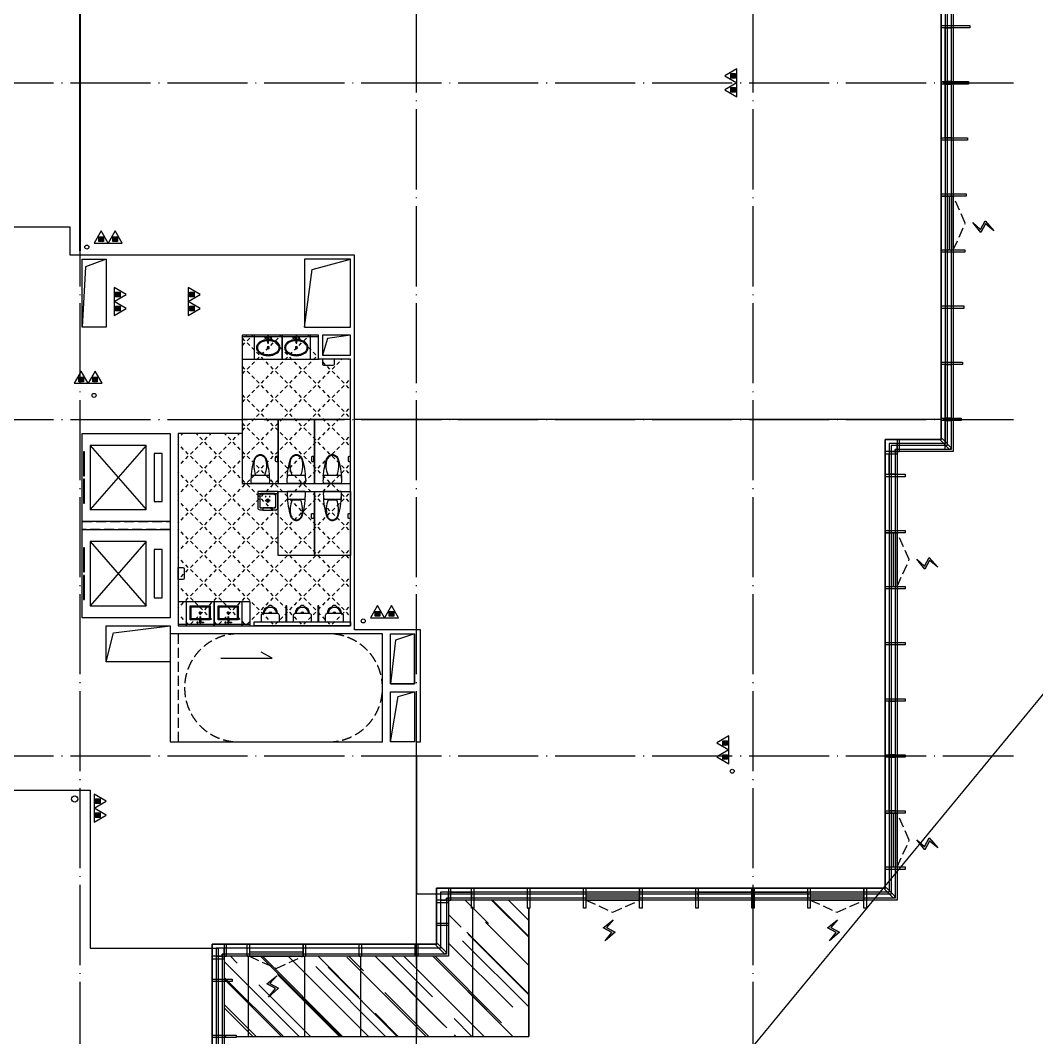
# Model space of a CAD drawing. Extents: x -292644 to 830497, y -12918 to 491457.
# Drawn here: x 23710 to 49081, y 60770 to 86159 of the extents above; entities that cross this region are included whole.
import ezdxf
from ezdxf.xclip import XClip

# ---------------------------------------------------------------- set-up
doc = ezdxf.new("R2010")
doc.units = 0
doc.header["$LTSCALE"] = 1000
doc.header["$MEASUREMENT"] = 0
for name, pattern in [('10#楼幕墙$0$DASH', [0.35, 0.25, -0.1]), ('104-10 轴网$0$DOTE', [2.4200000000000004, 2, -0.2, 0.02, -0.2]), ('CENTER2', [1.125, 0.75, -0.125, 0.125, -0.125]), ('X-104 8#10#平面_t3$0$109-34 轴网$0$L1$0$$AUDIT_BAD_LTYPE1', [0]), ('X-104 8#10#平面_t3$0$DASH', [0.35, 0.25, -0.1]), ('三跑梯-偶数F$0$DASH', [0.35, 0.25, -0.1])]:
    doc.linetypes.add(name, pattern=pattern)
doc.layers.get('0').update_dxf_attribs({"linetype": 'CONTINUOUS'})
for name, color, linetype in [('10#楼幕墙$0$04-电动窗', 1, 'CONTINUOUS'), ('10#楼幕墙$0$A-C_玻璃幕墙', 140, 'CONTINUOUS'), ('10#楼幕墙$0$A-C_窗b', 191, 'CONTINUOUS'), ('10#楼幕墙$0$A-SUR_看线', 231, 'CONTINUOUS'), ('10#楼幕墙$0$A-TECH_结构', 21, 'CONTINUOUS'), ('104-10 轴网$0$A_AXIS-轴线', 36, '104-10 轴网$0$DOTE'), ('WIRE-消防广播', 2, 'CENTER2'), ('X-104 8#10#平面_t3$0$A-C_玻璃幕墙', 140, 'CONTINUOUS'), ('X-104 8#10#平面_t3$0$A-E_楼梯', 171, 'CONTINUOUS'), ('X-104 8#10#平面_t3$0$A-E_电梯', 171, 'CONTINUOUS'), ('X-104 8#10#平面_t3$0$A-I_卫-洁具', 241, 'CONTINUOUS'), ('X-104 8#10#平面_t3$0$A-O_分水线', 127, 'CONTINUOUS'), ('X-104 8#10#平面_t3$0$A-SUR_看线', 231, 'CONTINUOUS'), ('X-104 8#10#平面_t3$0$A-TECH_结构', 21, 'CONTINUOUS'), ('X-104 8#10#平面_t3$0$EH_玻璃', 156, 'CONTINUOUS'), ('X-104 8#10#平面_t3$0$水-消火栓', 41, 'CONTINUOUS')]:
    doc.layers.add(name, color=color, linetype=linetype)
doc.layers.add('X-104 8#10#平面_t3$0$000套内', color=226, linetype='CONTINUOUS', lineweight=30, plot=False)
doc.layers.add('X-104 8#10#平面_t3$0$04-不打印_辅助线', color=165, linetype='CONTINUOUS', plot=False)
doc.layers.add('三跑梯-偶数F$0$04-不打印_辅助线', color=165, linetype='CONTINUOUS', plot=False)
doc.layers.get('X-104 8#10#平面_t3$0$A-O_分水线').off()

# ---------------------------------------------------------------- blocks, each defined once
blk = doc.blocks.new('104-10 轴网')
at = {"layer": '104-10 轴网$0$A_AXIS-轴线', "linetype": '104-10 轴网$0$DOTE'}
for p, q in [((25199.99999999992, -6500.000000000015), (25200.00000000021, 40100.00000000004)), ((33599.99999999995, -6500.000000000015), (33600.00000000021, 40100.00000000004)), ((41999.99999999995, -6500.000000000015), (42000.00000000021, 40100.00000000004)), ((-6500.000000000022, 25199.99999999999), (48500.00000000018, 25200.00000000004)), ((-6500.000000000022, 16799.99999999999), (48500.00000000018, 16800.00000000004)), ((-6500.000000000022, 8399.999999999985), (48500.00000000018, 8400.000000000044))]:
    blk.add_line(p, q, dxfattribs=at)
blk = doc.blocks.new('A-电梯2222')
for p, q in [((-599.9999999888532, 1800.000000028485), (-599.9999999888532, 2000.000000028485)), ((-599.9999999888532, 2000.000000028485), (599.999999990192, 2000.000000027969)), ((599.999999990192, 1800.000000028027), (-599.9999999888532, 1800.000000028485)), ((599.999999990192, 2000.000000027969), (599.999999990192, 1800.000000028027)), ((-800.0000000021246, 200.0000000191649), (-800.0000000016589, 1600.000000013759)), ((-800.0000000016589, 1600.000000013759), (800.0000000027649, 1600.000000013068)), ((800.0000000027649, 1600.000000013068), (-800.0000000021246, 200.0000000191649)), ((800.0000000021828, 200.0000000184664), (-800.0000000016589, 1600.000000013759)), ((800.0000000027649, 1600.000000013068), (800.0000000021828, 200.0000000184664)), ((800.0000000021828, 200.0000000184664), (-800.0000000021246, 200.0000000191649))]:
    blk.add_line(p, q)
for points in [[(-1100, 0), (1100, 0), (1100, 2200.000000000007), (-1100, 2200.000000000007)], [(-643.3333333326736, 38.08112883746799), (-643.3333333326736, 58.97966308711329), (-43.33333333267365, 58.97966308711329), (-43.33333333267365, 38.08112883746799)], [(43.33333333273185, 38.0811288371915), (43.33333333273185, 58.97966308683681), (643.3333333327319, 58.97966308683681), (643.3333333327319, 38.0811288371915)]]:
    blk.add_lwpolyline(points, close=True)
blk = doc.blocks.new('X-104 8#10#平面_t3$0$jhat')
for p, q in [((-395, -250.0000000000582), (-395, 249.9999999999418)), ((-395, 249.9999999999418), (-44.99999999994179, 249.9999999999418)), ((-219.9999999999418, 32.25599999987753), (-219.9999999999418, 5.03999999986263)), ((-124.8214514199644, 8.000000000058208), (11.68149024352897, 14.3899337601033)), ((-124.8214514199644, 7.999999999941792), (-124.8214514199644, -8.000000000058208)), ((-44.99999999994179, 249.9999999999418), (-44.99999999994179, 11.73657725605881)), ((11.68149024352897, 14.3899337601033), (11.68149024352897, -14.3899337601033)), ((-44.99999999994179, -250.0000000000582), (-395, -250.0000000000582)), ((-225.0399999999208, -1.164153218269348e-10), (-253.7679999999236, -1.164153218269348e-10)), ((-219.9999999999418, -5.040000000095461), (-219.9999999999418, -32.76000000012573)), ((-186.7359999999171, -1.164153218269348e-10), (-214.9599999999045, -1.164153218269348e-10)), ((-124.8214514199644, -8.000000000058208), (11.68149024352897, -14.3899337601033)), ((-44.99999999994179, -12.38077738613356), (-44.99999999994179, -250.0000000000582))]:
    blk.add_line(p, q)
at = {"color": 8}
blk.add_lwpolyline([(-69.99999999994179, -11.06304409715813), (-69.99999999994179, -225.0000000000582), (-370, -225.0000000000582), (-370, 224.9999999999418), (-69.99999999994179, 224.9999999999418), (-69.99999999994179, 10.56628493819153)], dxfattribs=at)
at = {"ltscale": 1000, "const_width": 0.8399999999999999}
blk.add_lwpolyline([(-219.5799999999581, 0.1399999998975545, 0.9999999999999999), (-220.4199999999255, 0.1399999998975545, 0.9999999999999999)], format="xyb", close=True, dxfattribs=at)
for points in [[(7.191454842337407, 81.35012003820157), (30, 81.35012003820157), (30, 51.35012003820157), (7.191454842337407, 51.35012003820157)], [(11.68149024352897, -21.35012003820157), (30, -21.35012003820157), (30, 21.35012003820157), (11.68149024352897, 21.35012003820157)], [(7.191454842337407, -81.35012003820157), (30, -81.35012003820157), (30, -51.35012003820157), (7.191454842337407, -51.35012003820157)]]:
    blk.add_lwpolyline(points, close=True)
blk.add_circle((-219.9999999999418, -1.164153218269348e-10), 25.2)
at = {"layer": 'X-104 8#10#平面_t3$0$04-不打印_辅助线'}
blk.add_lwpolyline([(100.0000000001164, -350), (100.0000000000582, 350), (-499.9999999999418, 350), (-499.9999999998836, -350)], close=True, dxfattribs=at)
blk = doc.blocks.new('X-104 8#10#平面_t3$0$A-toilet-F2$0$A-toilet-F3$0$xb')
for p, q in [((-228.5999999991618, 152.3999999994412), (-228.6000000010245, 9.313225746154785e-10)), ((-228.6000000010245, 9.313225746154785e-10), (228.6000000010245, -9.313225746154785e-10)), ((177.7999999998137, 203.2000000000698), (-177.7999999993481, 203.1999999994878)), ((228.6000000010245, -9.313225746154785e-10), (228.6000000005588, 152.3999999997905))]:
    blk.add_line(p, q)
for centre, radius, start, end in [((-6.349999998696148, 209.549999998766), 171.56755229355, 106.6068803142738, 182.1210963969083), ((-6.349999998696148, 209.549999998766), 146.16755229355, 87.87890362284142, 182.1210963969083), ((9.313225746154785e-10, 342.8999999993248), 63.50000000000001, 1.07073087239469, 178.9292691276053), ((6.350000001490116, 209.549999998766), 146.16755229355, 357.8789036030917, 92.12109637715858), ((6.350000001490116, 209.549999998766), 171.56755229355, 357.8789036030917, 73.39311968572625), ((-177.7999999993481, 152.3999999992084), 50.8, 90, 180), ((1.396983861923218e-09, 203.1999999987893), 38.1, 0, 180), ((177.8000000002794, 152.3999999997905), 50.8, 0, 90)]:
    blk.add_arc(centre, radius, start, end)
blk = doc.blocks.new('X-104 8#10#平面_t3$0$10#核心筒')
at = {"layer": 'X-104 8#10#平面_t3$0$A-I_卫-洁具', "ltscale": 0.1}
for points in [[(27649.99997655326, 11650.00000787919), (29449.99997655326, 11650.00000787919), (29449.99997655326, 12250.00000787919), (27649.99997655326, 12250.00000787919)], [(30364.99997656236, 11749.99999999913), (30364.99997656236, 12149.99999999913), (30334.99997656236, 12149.99999999913), (30334.99997656236, 11749.99999999913), (30364.99997656236, 11749.99999999913), (30364.99997656236, 11749.99999999913)], [(31164.99997655315, 11749.99999999919), (31164.99997655315, 12149.99999999919), (31134.99997655315, 12149.99999999919), (31134.99997655315, 11749.99999999919), (31164.99997655315, 11749.99999999919), (31164.99997655315, 11749.99999999919)]]:
    blk.add_lwpolyline(points, close=True, dxfattribs=at)
blk.add_lwpolyline([(27649.99939044413, 11679.99977302144), (27649.99939044413, 11649.99977302144), (29449.99939044425, 11649.99977302132), (29449.99939044768, 11679.99977281538), (27649.99939044413, 11679.99977302144)], dxfattribs=at)
at = {"layer": 'X-104 8#10#平面_t3$0$A-SUR_看线', "linetype": 'X-104 8#10#平面_t3$0$109-34 轴网$0$L1$0$$AUDIT_BAD_LTYPE1'}
blk.add_lwpolyline([(31949.99997657158, 11650.00000787916), (29549.99997655303, 11650.00000787919), (29549.99997655303, 11750.00000000212), (31949.99997657156, 11750.00000782145), (31949.99998203337, 11650.00000787919)], dxfattribs=at)
at = {"layer": 'X-104 8#10#平面_t3$0$A-TECH_结构', "linetype": 'X-104 8#10#平面_t3$0$DASH'}
blk.add_lwpolyline([(25249.99997655326, 14250.00000788743), (27449.99997655327, 14250.00000788743), (27449.99997655327, 14049.99998604986), (25249.99997655326, 14049.99998604986)], close=True, dxfattribs=at)
at = {"layer": 'X-104 8#10#平面_t3$0$A-E_电梯', "xscale": -1, "rotation": 270}
for p in [(25249.99997655326, 15349.99998604986), (25249.99997655326, 12949.99998604986)]:
    blk.add_blockref('A-电梯2222', p, dxfattribs=at)
at = {"layer": 'X-104 8#10#平面_t3$0$A-I_卫-洁具', "ltscale": 0.1, "rotation": 270}
for p in [(28199.99997655326, 11750.00000787919), (28899.99997655326, 11750.00000787919)]:
    blk.add_blockref('X-104 8#10#平面_t3$0$jhat', p, dxfattribs=at)
at = {"layer": 'X-104 8#10#平面_t3$0$A-I_卫-洁具', "ltscale": 0.1}
for p in [(29949.99997657157, 11749.99999999907), (30749.99997657157, 11749.99999999907), (31549.99997657157, 11749.99999999907)]:
    blk.add_blockref('X-104 8#10#平面_t3$0$A-toilet-F2$0$A-toilet-F3$0$xb', p, dxfattribs=at)
blk = doc.blocks.new('X-104 8#10#平面_t3$0$meae')
for p, q in [((-215.039999999979, 0), (-243.7679999999818, 0)), ((-210, 5.039999999979045), (-210, 32.76000000000931)), ((-176.7359999999753, 0), (-204.9599999999627, 0)), ((-99.54815868195146, 8), (21.68149024352897, 14.3899337600451)), ((-99.54815868195146, -7.999999999941792), (-99.54815868195146, 8)), ((21.68149024352897, -14.3899337601033), (21.68149024352897, 14.3899337600451)), ((-210, -32.25599999999395), (-210, -5.039999999979045)), ((-99.54815868195146, -8.000000000058208), (21.68149024352897, -14.3899337601033))]:
    blk.add_line(p, q)
at = {"const_width": 0.8399999999999999}
blk.add_lwpolyline([(-209.5800000000163, -0.1400000000139698, -0.9999999999999999), (-210.4199999999837, -0.1400000000139698, -0.9999999999999999)], format="xyb", close=True, dxfattribs=at)
for points in [[(17.19145484233741, 81.35012003820157), (40, 81.35012003820157), (39.99999999994179, 51.35012003820157), (17.1914548422792, 51.35012003820157)], [(21.68149024352897, 21.35012003820157), (40, 21.35012003820157), (40, -21.35012003820157), (21.68149024352897, -21.35012003820157)], [(17.19145484233741, -81.35012003820157), (40, -81.35012003820157), (39.99999999994179, -51.35012003820157), (17.1914548422792, -51.35012003820157)]]:
    blk.add_lwpolyline(points, close=True)
blk.add_circle((-210, 0), 25.2)
blk.add_ellipse((-210, 0), major_axis=(0, -296.8388870928175), ratio=0.6737661697857759)
at = {"color": 8}
blk.add_open_spline([(-210, -271.838887092832), (-201.6286662275088, -271.838887092832), (-193.2556980797672, -270.8834744876949), (-176.5567826171755, -267.0318226981908), (-168.2292954665609, -264.1331208487391), (-151.7464247078751, -256.3412992825033), (-143.592075161112, -251.4461166422116), (-127.6688291439204, -239.6628589069005), (-119.9016611408442, -232.7743547918508), (-105.0053654383519, -217.100718463771), (-97.87740360945463, -208.3160983382841), (-84.50442564953119, -189.0367220979533), (-78.25994529254967, -178.5426552897552), (-66.86596525227651, -156.1005802754662), (-61.71665413689334, -144.1531549534993), (-52.68240508378949, -119.1104159536771), (-48.79751711455174, -106.0155586157343), (-42.41598126577446, -79.01830609660828), (-39.91934085072717, -65.11628590768669), (-36.39207964838715, -36.86706837144447), (-35.3614577781409, -22.5202054088586), (-34.79793056182098, 6.244822261855006), (-35.26502483320655, 20.66266644134885), (-37.68259151588427, 49.19399507466005), (-39.63306519814068, 63.30715293157846), (-44.95700291811954, 90.86129060061648), (-48.33046480413759, 104.3019146881416), (-56.39392556494568, 130.1611448710319), (-61.0838973345235, 142.5793309712317), (-71.62818411248736, 166.0733063118532), (-77.48238030000357, 177.1485642623738), (-90.15903716551838, 197.6798496269621), (-96.98112566315103, 207.1352148510632), (-111.3602107425686, 224.2113378457143), (-118.9163064261083, 231.8314545630128), (-134.510733252624, 245.1036245926516), (-142.547481424408, 250.7556368449004), (-158.868371842138, 260.0530890176306), (-167.1509793659789, 263.6999722997425), (-183.7976203592261, 269.0257272459567), (-192.162095878215, 270.7072330619558), (-208.8995512870024, 272.153067119536), (-217.2755150526064, 271.9185741905239), (-234.0031495776493, 269.526916392555), (-242.3573442720808, 267.3679324407713), (-258.9526960913208, 261.0731867576833), (-267.1936322519905, 256.9349128940958), (-283.3781850557425, 246.65468100406), (-291.3201072766096, 240.5117016318836), (-306.6623222918133, 226.2813428560039), (-314.0611830068519, 218.1942343084957), (-328.0653621423407, 200.2301868745126), (-334.6699371464783, 190.353927289194), (-346.859358667396, 169.044026111078), (-352.4439172392595, 157.6110181525), (-362.4072642970132, 133.476927122334), (-366.7859668953461, 120.7763437553076), (-374.1964356524404, 94.43610308453208), (-377.2281845823745, 80.79684587812517), (-381.8495765395346, 52.93462008907227), (-383.4392193020904, 38.71199739631265), (-385.1273327118251, 10.0537408667733), (-385.225804392132, -4.381569712015335), (-383.9285565786413, -33.08909023553133), (-382.5328362500295, -47.36097819061251), (-378.2902226594742, -75.36972922243876), (-375.4433290168527, -89.10625087702647), (-368.3874579074909, -115.6863969620317), (-364.1784936326439, -128.529630749661), (-354.5335200406262, -152.9902308470919), (-349.097582319926, -164.6071133053629), (-337.1786070214584, -186.3198765731067), (-330.6958189697471, -196.415140855941), (-316.9037533847149, -214.843760280055), (-309.5951420506462, -223.1764269854757), (-294.4000191528467, -237.9131964488188), (-286.5148495539906, -244.3169298697612), (-270.41386736813, -255.1213227973203), (-262.1997869724291, -259.5227866767091), (-245.6385630253353, -266.3373192788567), (-237.2919559226721, -268.7527736420161), (-222.6272707111784, -271.2949484957498), (-216.3134306632564, -271.838887092832), (-210, -271.838887092832)], degree=3, knots=[0, 0, 0, 0, 0.1541728099079682, 0.1541728099079682, 0.3083456198159364, 0.3083456198159364, 0.4625184297239047, 0.4625184297239047, 0.6166912396318729, 0.6166912396318729, 0.7708640495398411, 0.7708640495398411, 0.9250368594478093, 0.9250368594478093, 1.079209669355778, 1.079209669355778, 1.233382479263746, 1.233382479263746, 1.387555289171714, 1.387555289171714, 1.541728099079682, 1.541728099079682, 1.69590090898765, 1.69590090898765, 1.850073718895619, 1.850073718895619, 2.004246528803587, 2.004246528803587, 2.158419338711555, 2.158419338711555, 2.312592148619523, 2.312592148619523, 2.466764958527492, 2.466764958527492, 2.62093776843546, 2.62093776843546, 2.775110578343428, 2.775110578343428, 2.929283388251396, 2.929283388251396, 3.083456198159364, 3.083456198159364, 3.237629008067333, 3.237629008067333, 3.391801817975301, 3.391801817975301, 3.545974627883269, 3.545974627883269, 3.700147437791237, 3.700147437791237, 3.854320247699206, 3.854320247699206, 4.008493057607174, 4.008493057607174, 4.162665867515142, 4.162665867515142, 4.31683867742311, 4.31683867742311, 4.471011487331078, 4.471011487331078, 4.625184297239047, 4.625184297239047, 4.779357107147015, 4.779357107147015, 4.933529917054983, 4.933529917054983, 5.087702726962951, 5.087702726962951, 5.24187553687092, 5.24187553687092, 5.396048346778888, 5.396048346778888, 5.550221156686856, 5.550221156686856, 5.704393966594824, 5.704393966594824, 5.858566776502792, 5.858566776502792, 6.012739586410761, 6.012739586410761, 6.166912396318729, 6.166912396318729, 6.283185307179586, 6.283185307179586, 6.283185307179586, 6.283185307179586], dxfattribs=at)
at = {"layer": 'X-104 8#10#平面_t3$0$04-不打印_辅助线'}
blk.add_lwpolyline([(-499.9999999998836, -349.9999999999418), (-499.9999999998836, 350.0000000000582), (100.0000000001164, 350.0000000000582), (100.0000000001164, -349.9999999999418)], close=True, dxfattribs=at)
blk = doc.blocks.new('X-104 8#10#平面_t3$0$A-toilet-F2$0$A-toilet-F3$0$$plan$00000388')
for p, q in [((-211.7636100000016, 107.6506163835302), (-211.7636100000016, -107.6506388835276)), ((-202.5, -209.53125), (-202.5, 209.53125)), ((0, -220.78125), (0, 220.78125))]:
    blk.add_line(p, q)
blk.add_lwpolyline([(-202.4999999999999, -209.5312499999999), (-151.5815775000015, -220.9312574999972), (-102.2263650000007, -226.3893074999992), (-50.17650749999908, -226.3893074999992), (8.526512829121202e-14, -220.7812499999999)])
for centre, radius, start, end in [((-595.175017904075, 0), 128.7061108459815, 159.5476091936029, 200.4523908063857), ((-562.4982811024126, -12.18639293920603), 163.5812782416205, 107.2477400730136, 159.5476091936029), ((-580.3665348804823, -1.124999869261956e-05), 128.7061108459815, 136.8542646013629, 223.1457353986371), ((-555.5449209055997, -23.26485846064998), 162.7261878014058, 104.7785650587778, 136.8542646013629), ((-70.50223739520334, -1596.893304158019), 1822.905267548176, 91.22236801686525, 107.2477400730136), ((-443.4417002224786, -448.2021481943076), 602.2018211347165, 67.37374387746667, 104.7785650587778), ((-76.17188249999913, -236.25), 463.3354349999999, 97.73994600000086, 105.8219819999994), ((-76.17188249999913, -236.25), 463.3354349999999, 80.5376779999934, 97.73994600000086), ((-562.4982811024126, 12.18639293920603), 163.5812782416205, 200.4523908063857, 252.7522599269864), ((-555.5449209055997, 23.26483596065259), 162.7261878014058, 223.1457353986371, 255.2214349412222), ((-70.50223739520334, 1596.893304158019), 1822.905267548176, 252.7522599269864, 268.7776319831348), ((-443.4417002224786, 448.2021256943101), 602.2018211347165, 255.2214349412222, 292.6262561225334)]:
    blk.add_arc(centre, radius, start, end)
blk = doc.blocks.new('X-104 8#10#平面_t3$0$hgfasg')
at = {"layer": 'X-104 8#10#平面_t3$0$04-不打印_辅助线'}
blk.add_lwpolyline([(-450, 1599.999999999709), (450, 1599.999999999651), (450, -3.492459654808044e-10), (-450, -2.91038304567337e-10)], close=True, dxfattribs=at)
at = {"rotation": 270}
blk.add_blockref('X-104 8#10#平面_t3$0$A-toilet-F2$0$A-toilet-F3$0$$plan$00000388', (0, 0), dxfattribs=at)
blk = doc.blocks.new('X-104 8#10#平面_t3$0$hgfd')
at = {"color": 8}
for p, q in [((3.335953806526959e-07, 266.5000000000036), (2.372253220528364e-07, 189.5000000000036)), ((-38.49999971458601, 228.000000048185), (38.50000028541399, 227.9999999518077))]:
    blk.add_line(p, q, dxfattribs=at)
for points in [[(250, -3.504792402964085e-07), (-249.9999999999927, 3.504792402964085e-07), (-249.9999994917889, 406.0000003504792, -0.4142135623732199), (-199.9999994292011, 456.0000002878987), (-119.9999994292084, 456.0000001877597), (-119.9999994166865, 466.000000187767), (120.0000005833208, 465.9999998122548), (120.0000005708062, 455.9999998122548), (200.000000570777, 455.9999997121158, -0.414213562372991), (250.0000005081893, 405.9999996495353)], [(175.000000062566, 49.99999974339516), (-174.9999999374049, 50.00000025659756, -0.4142135623730927), (-199.9999999061183, 75.00000028789145), (-199.9999995230974, 381.0000002878987, -0.414213562373095), (-174.9999994917962, 406.0000002565976), (175.0000005082111, 405.9999997434024, -0.4142135623731322), (200.0000004769245, 380.9999997121085), (200.0000000938744, 74.99999971210127, -0.4142135623730573)], [(250, -3.504792402964085e-07), (-249.9999999999927, 3.504792402964085e-07), (-249.9999999686988, 25.00000035048652, -0.4142135623730971), (-224.9999999373977, 50.00000031918535), (225.0000000625878, 49.99999968082193, -0.4142135623730932), (250.0000000313012, 24.99999964952804)]]:
    blk.add_lwpolyline(points, format="xyb", close=True)
blk.add_lwpolyline([(120.0000005708062, 455.9999998122548), (200.000000570777, 455.9999997121158, -0.414213562373095), (250.0000005081893, 405.9999996495353), (250, -3.504792402964085e-07), (-249.9999999999927, 3.504792402964085e-07), (-249.9999994917889, 406.0000003504792, -0.4142135623730929), (-199.9999994292011, 456.0000002878987), (-119.9999994292084, 456.0000001877597)], format="xyb")
blk.add_lwpolyline([(150.0000000876389, 69.99999977469633), (-149.9999999123756, 70.00000022531094, -0.4142135623730976), (-199.9999998497879, 120.0000002878915), (-199.9999995543913, 356.0000002878842, -0.414213562373095), (-149.9999994918035, 406.0000002253037), (150.0000005081965, 405.9999997746963, -0.414213562373095), (200.0000004456087, 355.9999997121085), (200.0000001502194, 119.9999997121231, -0.4142135623731096)], format="xyb", close=True, dxfattribs=at)
blk.add_lwpolyline([(120.0000005082184, 405.9999998122476), (-119.9999994917889, 406.0000001877524), (-119.9999994166865, 466.000000187767), (120.0000005833208, 465.9999998122548)], close=True)
for centre, radius in [((2.854139893315732e-07, 228.0000000000036), 35), ((-49.99999971457146, 228.0000000625914), 10), ((-49.99999983975431, 128.0000000625841), 10), ((50.00000028542127, 227.9999999374159), 10), ((50.00000016025297, 127.9999999374159), 10)]:
    blk.add_circle(centre, radius)
blk.add_circle((2.854139893315732e-07, 228.0000000000036), 25, dxfattribs=at)
blk = doc.blocks.new('X-104 8#10#平面_t3$0$卫生间')
at = {"layer": 'X-104 8#10#平面_t3$0$A-I_卫-洁具', "ltscale": 0.1}
blk.add_lwpolyline([(29249.99997658384, 18300.0000078821), (31149.99997658456, 18300.00000788411), (31149.99997658456, 18900.00000788411), (29249.99997658384, 18900.0000078821)], close=True, dxfattribs=at)
blk.add_lwpolyline([(29249.9999765839, 18900.00000788417), (29249.9999765839, 18870.00000788417), (31149.99997652085, 18870.00000788397), (31149.99997652428, 18900.00000788411)], dxfattribs=at)
for points in [[(31549.99997658755, 18300.00000787908), (31249.99997658755, 18300.00000787908), (31249.99997658755, 18180.00000787896, 0.414213562373095), (31279.99997658755, 18150.00000787896), (31519.99997658755, 18150.00000787896, 0.414213562373095), (31549.99997658755, 18180.00000787896)], [(27649.9999765533, 12800.00000788734), (27649.9999765533, 13100.00000788734), (27769.99997655342, 13100.00000788734, -0.414213562373095), (27799.99997655342, 13070.00000788734), (27799.99997655342, 12830.00000788734, -0.414213562373095), (27769.99997655342, 12800.00000788734)]]:
    blk.add_lwpolyline(points, format="xyb", close=True, dxfattribs=at)
at = {"layer": 'X-104 8#10#平面_t3$0$A-I_卫-洁具'}
for points in [[(30074.99997657166, 15851.95678070415), (30074.99997657168, 15771.95678070415, 0.4142135623730523), (30094.99997657168, 15751.95678070415), (30134.99997657171, 15751.95678070415), (30134.99997657169, 15871.95678070415), (30094.99997657166, 15871.95678070415, 0.4142135623731306)], [(30974.99997657155, 15851.95678070412), (30974.99997657156, 15771.95678070412, 0.4142135623730523), (30994.99997657156, 15751.95678070412), (31034.99997657159, 15751.95678070412), (31034.99997657158, 15871.95678070412), (30994.99997657155, 15871.95678070412, 0.4142135623731306)], [(31889.99997657165, 15851.95678070426), (31889.99997657166, 15771.95678070426, 0.4142135623730523), (31909.99997657166, 15751.95678070426), (31949.99997657169, 15751.95678070426), (31949.99997657168, 15871.95678070426), (31909.99997657165, 15871.95678070426, 0.4142135623731306)], [(30974.99997657155, 14348.04323506608), (30974.99997657156, 14428.04323506608, -0.4142135623730523), (30994.99997657156, 14448.04323506608), (31034.99997657159, 14448.04323506608), (31034.99997657158, 14328.04323506608), (30994.99997657155, 14328.04323506608, -0.4142135623731306)], [(31889.99997657163, 14348.04323506594), (31889.99997657166, 14428.04323506594, -0.4142135623730523), (31909.99997657166, 14448.04323506594), (31949.99997657169, 14448.04323506594), (31949.99997657166, 14328.04323506594), (31909.99997657163, 14328.04323506594, -0.4142135623731306)]]:
    blk.add_lwpolyline(points, format="xyb", close=True, dxfattribs=at)
at = {"layer": 'X-104 8#10#平面_t3$0$A-I_卫-洁具', "ltscale": 0.1, "xscale": -1}
for name, p, rotation in [('X-104 8#10#平面_t3$0$meae', (29899.9999765845, 18800.00000788434), 270), ('X-104 8#10#平面_t3$0$meae', (30599.9999765845, 18800.00000788411), 270), ('X-104 8#10#平面_t3$0$hgfd', (29884.99997657168, 15000.00000755693), 180)]:
    blk.add_blockref(name, p, dxfattribs=dict(at, rotation=rotation))
for p in [(29699.99997657168, 15200.000007897), (30599.99997657168, 15200.00000788565), (31499.99997657168, 15200.00000788539)]:
    blk.add_blockref('X-104 8#10#平面_t3$0$hgfasg', p, dxfattribs=at)
at = {"layer": 'X-104 8#10#平面_t3$0$A-I_卫-洁具', "ltscale": 0.1, "rotation": 180}
for p in [(30599.99997657168, 15000.00000789596), (31499.99997657168, 15000.00000788481)]:
    blk.add_blockref('X-104 8#10#平面_t3$0$hgfasg', p, dxfattribs=at)
blk = doc.blocks.new('X-104 8#10#平面_t3$0$uyrii7ur')
at = {"layer": 'X-104 8#10#平面_t3$0$A-TECH_结构', "linetype": 'X-104 8#10#平面_t3$0$109-34 轴网$0$L1$0$$AUDIT_BAD_LTYPE1'}
for points in [[(25249.99997658582, 20800.00000749383), (25850.00000000499, 20800.00000749383), (25850.00000000499, 19100.00000788411), (25249.99997658582, 19100.00000788411)], [(30800.00000000291, 19100.00000788414), (31949.9999765715, 19100.00000788414), (31949.9999765715, 20800.00000749389), (30800.00000000291, 20800.00000749389)], [(31249.99997658737, 18400.00000787905), (31949.99997657165, 18400.00000787905), (31949.99997657165, 18900.00000788405), (31249.99997658737, 18900.00000788405)], [(27449.9999765532, 10750.00000788458), (25849.99997655327, 10750.00000788458), (25849.99997655327, 11650.00000788731), (27449.9999765532, 11650.00000788731)], [(33549.99322787844, 10199.99893631577), (32949.99995488752, 10199.99893631577), (32949.99995488752, 11450.00000787922), (33549.99322787844, 11450.00000787922)], [(33549.99997317628, 8750.000027945673), (32949.99995863647, 8750.000027945673), (32949.99995863647, 9999.998936315766), (33549.99997317628, 9999.998936315766)], [(21649.99999999856, 7650.000007879251), (23149.99999999696, 7650.000007879251), (23149.99999999689, 8350.000000000058), (21649.99999999849, 8350.000000000058)]]:
    blk.add_lwpolyline(points, close=True, dxfattribs=at)
for points in [[(25850.00000000498, 20800.00000749383), (25335.49703044849, 20603.45774340531), (25249.99997658582, 19100.00000788411)], [(25849.99997655327, 10750.00000788458), (26036.99999999987, 11473.7839677821), (27449.99997655326, 11650.00000788731)], [(33549.99322787844, 10199.99893631577), (33549.99322787844, 11450.00000787998), (33078.99492861191, 11290.86848105729), (32949.99325937161, 10199.99893631577), (33549.99322787844, 10199.99893631577)], [(23149.99999999686, 8350.000000000058), (21746.26625576583, 8243.715887878352), (21649.99999999856, 7650.000007879251)]]:
    blk.add_lwpolyline(points, dxfattribs=at)
at = {"layer": 'X-104 8#10#平面_t3$0$A-TECH_结构'}
for points in [[(30800.00000000274, 19100.00000788414), (30994.87325166486, 20538.04205661503), (31949.9999765715, 20800.00000749389)], [(31949.99997657165, 18900.00000788405), (31380.60406085144, 18817.14181262002), (31249.99997658737, 18400.00000787905)]]:
    blk.add_lwpolyline(points, dxfattribs=at)
for points in [[(17550.00009050622, 10050.00004004798), (17550.00004707376, 8750.000050116389), (17000.00000339406, 8750.000029312563), (17181.19745823395, 9940.41740318312)], [(17550.00006878999, 8750.000036196201), (17000.00000000306, 8750.000011481054), (17000.00000000306, 10049.99993964267), (17550.00006878999, 10049.99996435782)], [(33549.99997317628, 9999.998936315766), (33549.99997317628, 8750.000027945673), (32949.99995462794, 8749.999959031004), (33137.91965881834, 9881.415826070122)]]:
    blk.add_lwpolyline(points, close=True, dxfattribs=at)
blk = doc.blocks.new('X-104 8#10#平面_t3$0$rhyseuyi')
at = {"layer": 'X-104 8#10#平面_t3$0$04-不打印_辅助线', "linetype": 'X-104 8#10#平面_t3$0$109-34 轴网$0$L1$0$$AUDIT_BAD_LTYPE1'}
h = blk.add_hatch(dxfattribs=at)
h.set_pattern_fill('虚线方格', color=256, scale=500, angle=45)
h.set_pattern_definition([(45, (28.28427124745212, 28.2842712474619), (-353.5533905932737, 353.5533905932738), [90, -75, 90, -75, 90, -80]), (135, (325.2691193458159, 381.8376618407356), (-353.5533905932738, -353.5533905932737), [90, -75, 90, -75, 90, -80])])
h.paths.add_polyline_path([(31949.99997657153, 71050.00000787932), (31949.99997657153, 77700.00000787919), (31149.99997658451, 77700.00000787919), (31149.99997652424, 78300.00000788426), (29249.99997658399, 78300.00000788436), (29249.99997657162, 75849.99999999994), (27649.9999765532, 75849.99998604551), (27649.99939044408, 71049.99977302155)])
at = {"layer": 'X-104 8#10#平面_t3$0$A-TECH_结构', "linetype": 'X-104 8#10#平面_t3$0$109-34 轴网$0$L1$0$$AUDIT_BAD_LTYPE1'}
blk.add_lwpolyline([(-500, 64499.99998456433), (-500, 54700.00000000009), (17300, 54700.00000000009), (17300, 56100.00000000009), (28500, 56100.00000000009), (28500, 63100.00000000009), (34100, 63100.00000000009), (34100, 64500.00000000009), (45299.99999999999, 64500.00000000009), (45299.99999999999, 75700.00000000009), (46699.99999999999, 75700.00000000009), (46699.99999999999, 96300.00000000009), (33100, 96300.00000000009), (33100, 93500.00000000009), (21900, 93500.00000000009), (21900, 80900.00000000009), (14900.00000000029, 80900.00000000009), (14900.00000000419, 76699.99998604327), (8900.000000004307, 76699.99998604327), (8900.000000000407, 79500.0000000001), (-3300, 79500.00000000009), (-3300, 64499.9999985063)], close=True, dxfattribs=at)
blk.add_lwpolyline([(31949.99997657153, 71050.00000787932), (31949.99997657153, 77700.00000787919), (31149.99997658451, 77700.00000787919), (31149.99997652424, 78300.00000788426), (29249.99997658399, 78300.00000788436), (29249.99997657162, 75849.99999999994), (27649.9999765532, 75849.99998604551), (27649.99939044408, 71049.99977302155), (31949.99997657153, 71050.00000787932)], dxfattribs=at)
blk = doc.blocks.new('10#楼幕墙$0$$TCHSYS$WIN2D')
for p, q in [((-0.5, 0.5), (0.5, 0.5)), ((-0.5, 0.5), (-0.4999999999999999, -0.5)), ((0.5, 0.5), (0.4999999999999998, -0.5)), ((0.5, 0.1666666666666666), (-0.5, 0.1666666666666666)), ((0.5, -0.1666666666666667), (-0.5, -0.1666666666666667)), ((-0.4999999999999999, -0.5), (0.5, -0.5))]:
    blk.add_line(p, q)
blk = doc.blocks.new('10#楼幕墙$0$开启扇')
at = {"layer": '10#楼幕墙$0$04-电动窗'}
h = blk.add_hatch(color=1, dxfattribs=at)
h.dxf.hatch_style = 1
h.paths.add_polyline_path([(680.5562354524154, 539.9632903847669), (509.7987490945379, 728.6290481947071), (726.3024437201093, 845.9672921814199), (478.2154791858056, 1065.595502953947), (646.9190324007068, 855.8806169162563), (430.4153377751354, 738.5423729295435)])
at = {"linetype": '10#楼幕墙$0$DASH'}
blk.add_lwpolyline([(0, 49.99999999714782), (670, 349.9999999971478), (1340, 49.99999999714782)], dxfattribs=at)
at = {"layer": '10#楼幕墙$0$04-电动窗', "color": 1}
blk.add_lwpolyline([(680.5562354524154, 539.9632903847669), (509.7987490945379, 728.6290481947071), (726.3024437201093, 845.9672921814199), (478.2154791858056, 1065.595502953947), (646.9190324007068, 855.8806169162563), (430.4153377751354, 738.5423729295435), (680.5562354524154, 539.9632903847669)], close=True, dxfattribs=at)
at = {"xscale": -1340, "yscale": 300, "zscale": 1340, "rotation": 180}
blk.add_blockref('10#楼幕墙$0$$TCHSYS$WIN2D', (670, -100), dxfattribs=at)
blk = doc.blocks.new('10#楼幕墙$0$A$C13E80662')
for points in [[(150.0005130732898, 150.2641038001748), (150.0005130732898, 200.2641038001238), (0.0005130732897669077, 200.2641038001238), (0.0005130732897669077, 0.2641038001238485), (150.0005130732898, 0.2641038001238485)], [(150.0005130732898, 0.2641038001747802), (200.0005130733043, 0.2641038001747802), (200.0005130733043, 150.2641038001748), (150.0005130732898, 150.2641038001748)]]:
    blk.add_lwpolyline(points)
blk = doc.blocks.new('10#楼幕墙$0$ii')
blk.add_lwpolyline([(-1339.999257087533, -5.379672802519053e-05), (0.0007429124671034515, -5.379672802519053e-05), (0.0007429124671034515, -150.000053796728), (-1339.999257087533, -150.000053796728)], close=True)
blk = doc.blocks.new('*U4754')
blk.add_lwpolyline([(509.9999999971842, 0), (0, 0), (0, 150), (509.9999999971842, 150)], close=True)
blk = doc.blocks.new('*U4755')
blk.add_lwpolyline([(719.9999999992215, 0), (0, 0), (0, 150), (719.9999999992215, 150)], close=True)
blk = doc.blocks.new('10#楼幕墙')
at = {"layer": '10#楼幕墙$0$A-C_玻璃幕墙'}
for points in [[(45600.00000000006, 64200.00000000003), (34400.00000000006, 64200.00000000003), (34400.00000000006, 62800.00000000003), (28800.00000000006, 62800.00000000003), (28800.00000000006, 55800.00000000001), (17600.00000000006, 55800.00000000001), (17600.00000000006, 54400.00000000001), (-799.9999999999418, 54400.00000000001), (-799.9999999999418, 64200.00000000003), (-3599.999999999942, 64200.00000000003), (-3599.999999999942, 79800.00000000003), (9200.000000000058, 79800.00000000003), (9200.000000000058, 77000.00000000003), (14600.00000000006, 77000.00000000003), (14600.00000000006, 81200.00000000003), (21600.00000000006, 81200.00000000003), (21600.00000000006, 93800.00000000003), (32800.00000000006, 93800.00000000003), (32800.00000000006, 96600.00000000003), (47000.00000000006, 96600.00000000003), (47000.00000000006, 75400.00000000003), (45600.00000000006, 75400.00000000003)], [(45550.00000000006, 64250.00000000003), (34350.00000000006, 64250.00000000003), (34350.00000000006, 62850.00000000003), (28750.00000000006, 62850.00000000003), (28750.00000000006, 55850.00000000001), (17550.00000000006, 55850.00000000001), (17550.00000000006, 54450.00000000001), (-749.9999999999418, 54450.00000000001), (-749.9999999999418, 64250.00000000003), (-3549.999999999942, 64250.00000000003), (-3549.999999999942, 79750.00000000003), (9150.000000000058, 79750.00000000003), (9150.000000000058, 76950.00000000003), (14650.00000000006, 76950.00000000003), (14650.00000000006, 81150.00000000003), (21650.00000000006, 81150.00000000003), (21650.00000000006, 93750.00000000003), (32850.00000000006, 93750.00000000003), (32850.00000000006, 96550.00000000003), (46950.00000000006, 96550.00000000003), (46950.00000000006, 75450.00000000003), (45550.00000000006, 75450.00000000003)], [(45400.00000000006, 64400.00000000003), (34200.00000000006, 64400.00000000003), (34200.00000000006, 63000.00000000003), (28600.00000000006, 63000.00000000003), (28600.00000000006, 56000.00000000001), (17400.00000000006, 56000.00000000001), (17400.00000000006, 54600.00000000001), (-599.9999999999418, 54600.00000000001), (-599.9999999999418, 64400.00000000003), (-3399.999999999942, 64400.00000000003), (-3399.999999999942, 79600.00000000003), (9000.000000000058, 79600.00000000003), (9000.000000000058, 76800.00000000003), (14800.00000000006, 76800.00000000003), (14800.00000000006, 81000.00000000003), (21800.00000000006, 81000.00000000003), (21800.00000000006, 93600.00000000003), (33000.00000000006, 93600.00000000003), (33000.00000000006, 96400.00000000003), (46800.00000000006, 96400.00000000003), (46800.00000000006, 75600.00000000003), (45400.00000000006, 75600.00000000003)], [(47410.00000000349, 86029.99998604335), (47410.00000000349, 85969.99998604335), (46700.00000000745, 85969.99998604335), (46700.00000000745, 86029.99998604335)], [(47380.00000000349, 84630.00000000015), (47380.00000000349, 84570.00000000015), (46700.00000000745, 84569.99998604335), (46700.00000000745, 84629.99998604335)], [(47350.00000000634, 83229.99998604335), (47350.00000000634, 83169.99998604335), (46700.00000000745, 83169.99998604335), (46700.00000000745, 83229.99998604335)], [(47320.00000000343, 81829.99998604253), (47320.00000000343, 81769.99998604253), (46700.00000000745, 81769.99998604335), (46700.00000000745, 81829.99998604335)], [(47290.00000000343, 80429.99998604335), (47290.00000000343, 80369.99998604335), (46700.00000000332, 80369.99998604335), (46700.00000000332, 80429.99998604335)], [(47260.00000000343, 79029.99998604335), (47260.00000000343, 78969.99998604335), (46700.00000000338, 78969.99998604335), (46700.00000000338, 79029.99998604335)], [(47230.00000000343, 77629.99998604335), (47230.00000000343, 77569.99998604335), (46700.00000000338, 77569.99998604335), (46700.00000000338, 77629.99998604335)], [(47200.00000000338, 76229.99998604247), (47200.00000000338, 76169.99998604247), (46700.00000000338, 76169.99998604335), (46700.00000000338, 76229.99998604335)], [(45599.99999997543, 75399.99998604323), (45659.99999997546, 75399.99998604326), (45659.99999997543, 75699.99998604326), (45599.99999997543, 75699.99998604329)], [(46678.86856790644, 75678.86856790239), (46721.29497477767, 75721.29497477357), (46950.08177134208, 75492.5081782091), (46907.65536447091, 75450.08177133792)], [(45599.99999997546, 75339.9999860432), (45599.99999997543, 75399.99998604323), (45299.99999997543, 75399.9999860432), (45299.99999997543, 75339.9999860432)], [(45799.99999997544, 74829.99998604241), (45799.99999997544, 74769.99998604241), (45299.99999997544, 74769.99998604253), (45299.99999997544, 74829.99998604253)], [(45799.99999997544, 73429.99998604241), (45799.99999997544, 73369.99998604241), (45299.99999997544, 73369.99998604253), (45299.99999997544, 73429.99998604253)], [(45799.99999997544, 72029.99998604247), (45799.99999997544, 71969.99998604247), (45299.99999997555, 71969.99998604253), (45299.99999997555, 72029.99998604253)], [(45799.99999997544, 70629.99998604253), (45799.99999997544, 70569.99998604253), (45299.99999997555, 70569.99998604253), (45299.99999997555, 70629.99998604253)], [(45799.99999997544, 69229.99998604253), (45799.99999997544, 69169.99998604253), (45299.99999997555, 69169.99998604253), (45299.99999997555, 69229.99998604253)], [(45799.99999997544, 67829.99998604253), (45799.99999997544, 67769.99998604253), (45299.99999997555, 67769.99998604253), (45299.99999997555, 67829.99998604253)], [(45799.99999997538, 66429.99998604253), (45799.99999997538, 66369.99998604253), (45299.99999997544, 66369.99998604253), (45299.99999997544, 66429.99998604253)], [(45799.99999997544, 65029.99998604253), (45799.99999997544, 64969.99998604253), (45299.99999997555, 64969.99998604253), (45299.99999997555, 65029.99998604253)], [(45799.99999997538, 65029.99998604253), (45799.99999997538, 64969.99998604253), (45299.99999997544, 64969.99998604253), (45299.99999997544, 65029.99998604253)], [(34400.00000000005, 64200.00000000003), (34460.00000000008, 64200.00000000006), (34460.00000000005, 64500.00000000006), (34400.00000000005, 64500.00000000009)], [(34970.00000000338, 64499.99998604678), (35030.00000000338, 64499.99998604678), (35030.00000000215, 63999.99998601023), (34970.00000000215, 63999.99998601023)], [(36370.0000000046, 64499.99998604678), (36430.0000000046, 64499.99998604678), (36430.00000000466, 63999.99998601023), (36370.00000000466, 63999.99998601023)], [(37770.0000000046, 64499.99998604678), (37830.0000000046, 64499.99998604678), (37830.00000000338, 63999.99998601023), (37770.00000000338, 63999.99998601023)], [(39170.0000000046, 64499.99998604678), (39230.0000000046, 64499.99998604678), (39230.00000000338, 63999.99998601023), (39170.00000000338, 63999.99998601023)], [(40570.0000000046, 64499.99998604678), (40630.0000000046, 64499.99998604678), (40630.00000000338, 63999.99998601023), (40570.00000000338, 63999.99998601023)], [(41970.0000000046, 64499.99998604678), (42030.0000000046, 64499.99998604678), (42030.00000000338, 63999.99998601023), (41970.00000000338, 63999.99998601023)], [(43370.0000000046, 64499.99998604678), (43430.0000000046, 64499.99998604678), (43430.0000000046, 63999.99998601017), (43370.0000000046, 63999.99998601017)], [(44770.0000000046, 64499.99998604678), (44830.0000000046, 64499.99998604678), (44830.0000000046, 63999.99998601017), (44770.0000000046, 63999.99998601017)], [(45278.78679656447, 64478.78679656444), (45321.21320343571, 64521.21320343562), (45550.00000000006, 64292.42640687127), (45507.57359312888, 64250.00000000009)], [(34400.00000000008, 64140), (34400.00000000005, 64200.00000000003), (34100.00000000005, 64200), (34100.00000000005, 64140)], [(34400, 63629.99998604556), (34400, 63569.99998604556), (34100.00000000268, 63569.99998604556), (34100.00000000268, 63629.99998604556)], [(28800.00000000005, 62800.00000000003), (28860.00000000008, 62800.00000000006), (28860.00000000005, 63100.00000000006), (28800.00000000005, 63100.00000000009)], [(29430.00000000425, 62799.99998604515), (29370.00000000425, 62799.99998604515), (29370.00000000425, 63099.9999860448), (29430.00000000425, 63099.9999860448)], [(30830.00000000425, 62799.99998604498), (30770.00000000425, 62799.99998604498), (30770.00000000425, 63099.99998604463), (30830.00000000425, 63099.99998604463)], [(32230.00000000425, 62799.99998604498), (32170.00000000425, 62799.99998604498), (32170.00000000425, 63099.99998604463), (32230.00000000425, 63099.99998604463)], [(33630.00000000425, 62799.99998604498), (33570.00000000425, 62799.99998604498), (33570.00000000425, 63099.99998604463), (33630.00000000425, 63099.99998604463)], [(34078.78679656447, 63078.78679656444), (34121.21320343571, 63121.21320343562), (34350.00000000006, 62892.42640687127), (34307.57359312888, 62850.00000000009)], [(28800.00000000008, 62740), (28800.00000000005, 62800.00000000003), (28500.00000000005, 62800), (28500.00000000005, 62740)], [(29000.00000000175, 62229.99998604241), (29000.00000000175, 62169.99998604241), (28500.00000000437, 62169.9999860434), (28500.00000000437, 62229.9999860434)], [(29100.00000000175, 60829.99998604241), (29100.00000000175, 60769.99998604241), (28500.00000000437, 60769.9999860434), (28500.00000000437, 60829.9999860434)]]:
    blk.add_lwpolyline(points, close=True, dxfattribs=at)
at = {"layer": '10#楼幕墙$0$A-SUR_看线'}
for p, q in [((36370.0000000046, 63999.99998601017), (36430.0000000046, 63999.99998601017)), ((29370.00000000413, 62799.99998604474), (29430.00000000413, 62799.99998604474)), ((30770.00000000413, 62799.99998604463), (30830.00000000413, 62799.99998604463)), ((32170.00000000413, 62799.99998604463), (32230.00000000413, 62799.99998604463))]:
    blk.add_line(p, q, dxfattribs=at)
at = {"layer": '10#楼幕墙$0$A-TECH_结构'}
blk.add_lwpolyline([(45300.00000000006, 64500.00000000003), (34100.00000000006, 64500.00000000003), (34100.00000000006, 63100.00000000003), (28500.00000000006, 63100.00000000003), (28500.00000000006, 56100.00000000001), (17300.00000000006, 56100.00000000001), (17300.00000000006, 54700.00000000001), (-499.9999999999418, 54700.00000000001), (-499.9999999999418, 64500.00000000003), (-3299.999999999942, 64500.00000000003), (-3299.999999999942, 79500.00000000003), (8900.000000000058, 79500.00000000003), (8900.000000000058, 76700.00000000003), (14900.00000000006, 76700.00000000003), (14900.00000000006, 80900.00000000003), (21900.00000000006, 80900.00000000003), (21900.00000000006, 93500.00000000003), (33100.00000000006, 93500.00000000003), (33100.00000000006, 96300.00000000003), (46700.00000000006, 96300.00000000003), (46700.00000000006, 75700.00000000003), (45300.00000000006, 75700.00000000003)], close=True, dxfattribs=at)
at = {"layer": '10#楼幕墙$0$A-C_玻璃幕墙'}
for name, p, rotation in [('10#楼幕墙$0$ii', (46950.00000000413, 84629.99998604335), 270), ('10#楼幕墙$0$ii', (46950.00000000349, 83229.99998604335), 270), ('10#楼幕墙$0$ii', (46950.00000000338, 76229.99998604335), 270), ('*U4755', (46950.00000000419, 75449.99998604329), 90), ('10#楼幕墙$0$A$C13E80662', (45399.73589617531, 75600.00049911652), 270), ('*U4754', (45549.99999997544, 74829.99998604241), 90), ('10#楼幕墙$0$ii', (45549.99999997637, 67829.99998604247), 270), ('10#楼幕墙$0$ii', (45549.99999997637, 66429.99998604247), 270), ('10#楼幕墙$0$A$C13E80662', (34199.73589619993, 64400.00051307332), 270), ('*U4754', (34969.99951504376, 64399.9996879416), 180), ('10#楼幕墙$0$ii', (40630.00000000454, 64249.9999860434), 180), ('10#楼幕墙$0$ii', (42030.00000000454, 64249.99998604335), 180), ('10#楼幕墙$0$A$C13E80662', (28599.73589619993, 63000.00051307332), 270)]:
    blk.add_blockref(name, p, dxfattribs=dict(at, rotation=rotation))
at = {"layer": '10#楼幕墙$0$A-C_玻璃幕墙', "xscale": -1}
for p, rotation in [((46950.00000000425, 80429.99998604253), 270), ((45549.99999997643, 65029.99998604259), 270), ((37830.00000000454, 64249.99998604335), 180), ((43430.00000000576, 64249.99998604329), 180), ((29430.00000000413, 62849.99998604509), 180), ((29430.00000000413, 62849.99998604335), 180)]:
    blk.add_blockref('10#楼幕墙$0$开启扇', p, dxfattribs=dict(at, rotation=rotation))
at = {"layer": '10#楼幕墙$0$A-C_窗b', "color": 4, "xscale": -1, "rotation": 270}
blk.add_blockref('10#楼幕墙$0$开启扇', (45549.99999997643, 72029.99998604247), dxfattribs=at)
blk = doc.blocks.new('三跑梯-偶数F')
at = {"color": 8, "linetype": '三跑梯-偶数F$0$DASH'}
for centre, start, end in [((1349.999999999999, 3950.000000000019), 0, 180), ((1350.000000004889, 1710.000000000033), 180, 0)]:
    blk.add_arc(centre, 1350.000000000002, start, end, dxfattribs=at)
at = {"layer": '三跑梯-偶数F$0$04-不打印_辅助线', "linetype": '三跑梯-偶数F$0$DASH'}
blk.add_line((0, 200), (2700, 200), dxfattribs=at)
at = {"layer": '三跑梯-偶数F$0$04-不打印_辅助线'}
blk.add_lwpolyline([(2700.000000000001, 5300), (9.094947017729282e-13, 5300), (0, 0), (2700.000000000001, -9.094947017729282e-13)], close=True, dxfattribs=at)
blk.add_lwpolyline([(605.1158375440127, 1265.188340814992), (605.1158375438672, 2550.000000000062), (458.8260643989042, 2270.000000000062)], dxfattribs=at)
blk = doc.blocks.new('X-104 8#10#平面_t3$0$$TWTSYS$00000546')
h = blk.add_hatch()
h.set_pattern_fill('ANSI31', color=256, scale=200, style=0)
h.set_pattern_definition([(45, (-38543.80223862439, -6670.830405693208), (-17.67766952966369, 17.67766952966369), [])])
h.paths.add_polyline_path([(-64.92232553117356, 173.7449990885525), (64.922325531159, 173.7449990885525), (64.922325531159, 43.90034802621994), (-64.92232553117356, 43.90034802621994)])
for points in [[(0, 343.6163707387423), (-198.3870041439732, 0), (198.3870041439732, 0)], [(-64.92232553117356, 173.7449990885525), (64.922325531159, 173.7449990885525), (64.922325531159, 43.90034802621994), (-64.92232553117356, 43.90034802621994)]]:
    blk.add_lwpolyline(points, close=True)
blk = doc.blocks.new('X-104 8#10#平面_t3$0$A$C46662BA1')
at = {"layer": 'X-104 8#10#平面_t3$0$水-消火栓'}
for centre, radius in [((25369.9999765924, 80500.00000749253, 3000), 50), ((25549.99997658704, 76800.00000789126), 50), ((32269.99997657161, 71169.97740796302), 50), ((41480.02259991536, 67419.9999860492), 50), ((25066.16873331926, 66725.96385624076), 75)]:
    blk.add_circle(centre, radius, dxfattribs=at)
at = {"layer": 'X-104 8#10#平面_t3$0$水-消火栓', "xscale": 0.88, "yscale": 0.88, "zscale": 0.88}
for p, rotation in [((41600.00000000393, 84773.7416769892), 90), ((41600.00000000396, 84424.58054969572), 90), ((25726.25838770607, 80600.0003043834), 359.9999999999999), ((26075.41951499955, 80600.0003043834), 359.9999999999999), ((26050.00000000509, 79314.63160726009), 270), ((27900.20070148425, 79314.63160726012), 270), ((26050.00000000509, 78965.4704799666), 270), ((27900.20070148425, 78965.47047996664), 270), ((25225.41941295304, 77100.00000792285), 359.9999999999999), ((25574.58054024652, 77100.00000790121), 359.9999999999999), ((32626.25841111751, 71250.00047617813), 359.9999999999999), ((32975.41953841098, 71250.00047617813), 359.9999999999999), ((41399.99999999964, 68123.74170489097), 90), ((41399.99999999967, 67774.58057759749), 90), ((25550.00000001166, 66674.5805715261), 270), ((25550.00000001166, 66325.41944423261), 270)]:
    blk.add_blockref('X-104 8#10#平面_t3$0$$TWTSYS$00000546', p, dxfattribs=dict(at, rotation=rotation))
blk = doc.blocks.new('X-104 8#10#平面_t3')
at = {"layer": 'X-104 8#10#平面_t3$0$EH_玻璃'}
h = blk.add_hatch(dxfattribs=at)
h.set_pattern_fill('AR-RROOF', color=256, scale=600, angle=-45.00000000000003)
h.set_pattern_definition([(314.9999999999999, (16430.00000000628, 129999.9999860433), (1724.209175245277, -646.5784407169797), [11430, -1524, 3810, -762]), (314.9999999999999, (17416.03212209965, 129552.783231214), (177.8090711971697, 1255.439805725468), [2286, -251.46, 4572, -571.5]), (314.9999999999999, (17157.40074581291, 130188.5853645857), (3162.846205840555, -2440.833613706597), [6096, -1066.8, 3048, -762])])
h.paths.add_polyline_path([(28800.00000000006, 62799.99998604335), (34400.00000000006, 62799.99998604335), (34400.00000000006, 64200.00000000076), (36400.00000000771, 64199.99998604337), (36400.00000000125, 60799.99998604326), (28800.00000000006, 60799.9999860433)])
at = {"layer": 'X-104 8#10#平面_t3$0$000套内'}
for points in [[(33600.00000000335, 64349.9999860433), (33600.00000000335, 68149.99998604985), (33700.00000000653, 68150.00000787915), (33700.00000000653, 70950.0000078792), (32049.9999765716, 70950.0000078792), (32049.9999765716, 80300.00000749383), (24949.99997658588, 80300.00000749384), (24949.99997658588, 80999.99998607123), (21750.00000000399, 80999.99998607123), (21750.00000000398, 93649.9999860433), (32950.00000000629, 93649.99998604327), (32950.00000000629, 96449.99998612823), (46850.00000000341, 96449.99998612826), (46850.00000000341, 80899.9999860433), (46850.00000000411, 75549.99998604323), (45449.99999997539, 75549.9999860432), (45449.99999997539, 64349.9999860433)], [(28650.00000000386, 62999.9999860433), (28650.00000000386, 55949.9999860433), (17450.00000000386, 55949.9999860433), (17450.00000000386, 54549.9999860433), (-649.9999999984684, 54549.99998604342), (-649.9999998457824, 64349.99998605804), (-3449.999999841802, 64349.99998605803), (-3449.999999997544, 79649.99998605573), (9050.00000000398, 79649.99998605573), (9050.00000000398, 76849.9999860433), (14799.99999996935, 76849.99998604319), (14799.99999996935, 68050.0000078792), (21549.99999999855, 68050.0000078792), (21549.99999999855, 66950.0000078792), (25450.00000001158, 66950.0000078792), (25450.00000001158, 62999.99998814457), (28650.00000000386, 62999.9999860433)]]:
    blk.add_lwpolyline(points, close=True, dxfattribs=at)
at = {"layer": 'X-104 8#10#平面_t3$0$000套内', "linetype": 'X-104 8#10#平面_t3$0$109-34 轴网$0$L1$0$$AUDIT_BAD_LTYPE1'}
blk.add_lwpolyline([(33600.00000000005, 67800.00000000004), (33600.00000000003, 64349.9999860433)], dxfattribs=at)
at = {"layer": 'X-104 8#10#平面_t3$0$A-C_玻璃幕墙'}
for p, q in [((35000.0000000041, 63999.9999860102), (35000.0000000041, 60799.9999860433)), ((36400.00000000451, 63999.9999860102), (36400.00000000445, 60799.9999860433)), ((29400.0000000041, 62799.9999860447), (29400.0000000041, 60799.9999860433)), ((30800.0000000041, 62799.99998604458), (30800.0000000041, 60799.9999860433)), ((32200.0000000041, 62799.99998604458), (32200.0000000041, 60799.9999860433)), ((33600.00000000387, 62800), (33600.00000000387, 60799.9999860433))]:
    blk.add_line(p, q, dxfattribs=at)
blk.add_lwpolyline([(29100.00000000163, 60799.99998604231), (36400.00000000509, 60799.9999860433), (36400.00000000388, 63999.9999860102)], dxfattribs=at)
at = {"layer": 'X-104 8#10#平面_t3$0$A-I_卫-洁具', "ltscale": 0.1}
blk.add_lwpolyline([(29349.99997652074, 78300.00000788407), (29349.99997652074, 78270.00000788407), (31149.99997652086, 78270.00000788395), (31149.99997652429, 78300.00000788411)], dxfattribs=at)
at = {"layer": 'X-104 8#10#平面_t3$0$A-SUR_看线'}
for p, q in [((36370.00000000451, 63999.9999860102), (36430.00000000451, 63999.9999860102)), ((29370.0000000041, 62799.9999860447), (29430.0000000041, 62799.9999860447)), ((30770.0000000041, 62799.99998604458), (30830.0000000041, 62799.99998604458)), ((32170.0000000041, 62799.99998604458), (32230.0000000041, 62799.99998604458))]:
    blk.add_line(p, q, dxfattribs=at)
at = {"layer": 'X-104 8#10#平面_t3$0$A-SUR_看线', "linetype": 'X-104 8#10#平面_t3$0$DASH', "ltscale": 2}
for points, const_width in [([(25200.00000000019, 93500.00000000003), (25200.00000000019, 80400.00000749379)], 50), ([(32049.9999765716, 76200.00000000004), (46700.00000000338, 76199.99998604335)], 30)]:
    blk.add_lwpolyline(points, dxfattribs=dict(at, const_width=const_width))
at = {"linetype": 'X-104 8#10#平面_t3$0$109-34 轴网$0$L1$0$$AUDIT_BAD_LTYPE1'}
ref = blk.add_blockref('10#楼幕墙', (0, 0), dxfattribs=at)
XClip(ref).set_block_clipping_path([(-18549.99999999996, -12899.99999999999), (65550.00000000006, 343500.0000000001)])
ref = blk.add_blockref('104-10 轴网', (1.455191522836685e-11, 59400.00000000001))
XClip(ref).set_block_clipping_path([(-16049.999999999925, -11899.999999999949), (58049.99999999998, 45500.000000000095)])
for name, p in [('X-104 8#10#平面_t3$0$uyrii7ur', (5.820766091346741e-11, 59399.99999999997)), ('X-104 8#10#平面_t3$0$卫生间', (1.455191522836685e-11, 59400.00000000001)), ('X-104 8#10#平面_t3$0$10#核心筒', (1.455191522836685e-11, 59400.00000000001))]:
    blk.add_blockref(name, p, dxfattribs=at)
at = {"layer": 'X-104 8#10#平面_t3$0$A-E_楼梯', "rotation": 270}
blk.add_blockref('三跑梯-偶数F', (27449.99995488763, 70850.00003642858), dxfattribs=at)
at = {"layer": 'X-104 8#10#平面_t3$0$A-O_分水线', "linetype": 'X-104 8#10#平面_t3$0$109-34 轴网$0$L1$0$$AUDIT_BAD_LTYPE1'}
blk.add_blockref('X-104 8#10#平面_t3$0$A$C46662BA1', (0, -2.91038304567337e-11), dxfattribs=at)
at = {"layer": 'X-104 8#10#平面_t3$0$A-TECH_结构', "linetype": 'X-104 8#10#平面_t3$0$109-34 轴网$0$L1$0$$AUDIT_BAD_LTYPE1'}
blk.add_blockref('X-104 8#10#平面_t3$0$rhyseuyi', (5.820766091346741e-11, -1.164153218269348e-10), dxfattribs=at)

msp = doc.modelspace()

# ---------------------------------------------------------------- linework, layer by layer
at = {"layer": 'WIRE-消防广播', "linetype": 'CENTER2', "const_width": 35}
msp.add_lwpolyline([(-18549.99999999994, -12900.00000000002), (177306.9507218333, 224700)], dxfattribs=at)

# ---------------------------------------------------------------- block references
msp.add_blockref('X-104 8#10#平面_t3', (0, 0))

doc.saveas('drawing.dxf')
